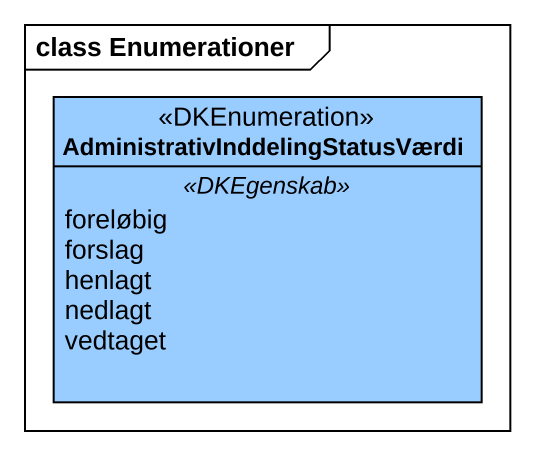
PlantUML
@startuml
mainframe class Enumerationer
hide circle
hide empty members
enum "AdministrativInddelingStatusVærdi" as AdministrativInddelingStatus <<DKEnumeration>> #99CCFF {
  .. <<DKEgenskab>> ..
  foreløbig
  forslag
  henlagt
  nedlagt
  vedtaget
}
@enduml
